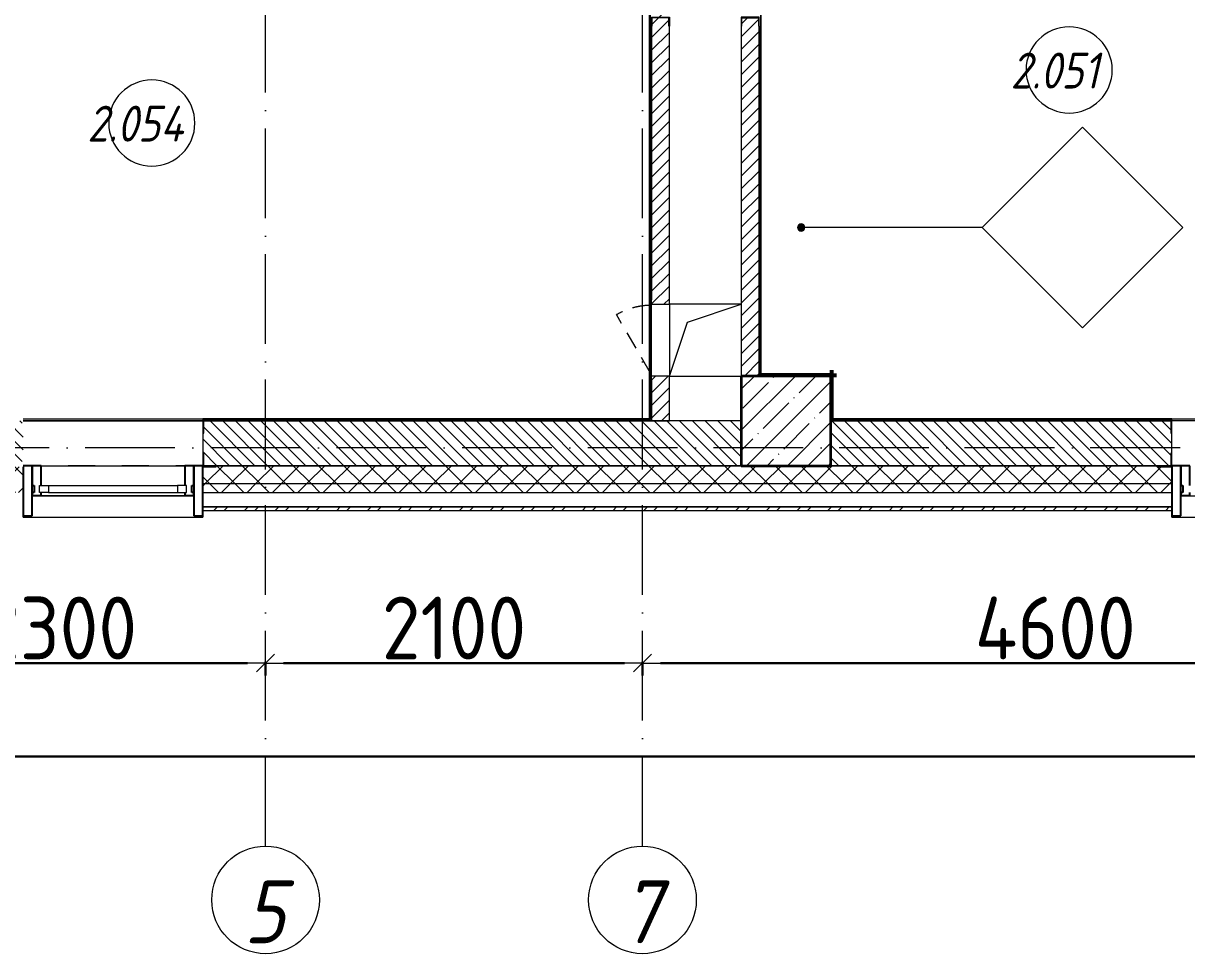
# Model space of a CAD drawing. Header units: millimetres. Extents: x -213536 to 1564669, y -45299 to 942238.
# Drawn here: x 214996 to 221478, y 209995 to 215182 of the extents above; entities that cross this region are included whole.
import ezdxf

# ---------------------------------------------------------------- set-up
doc = ezdxf.new("R2010")
doc.units = ezdxf.units.MM
for name, pattern in [('200_ШТРИХ_ш1п0_6_', [160, 100, -60]), ('50_200_ШТРИХ_1Т_ш5_п1_п1_', [700, 500, -100, 0, -100]), ('Штрих короткий', [300, 150, -150])]:
    doc.linetypes.add(name, pattern=pattern)
for name, color, linetype, lineweight in [('0-1', 7, 'Continuous', 5), ('0-2', 7, 'Continuous', 9), ('Импосты витража', 7, 'Continuous', 9), ('Импосты витража-1', 7, 'Continuous', 25), ('Каркас_Импост', 7, 'Continuous', 13), ('Каркас_Импост-1', 7, 'Continuous', 9), ('Линии-2', 7, 'Continuous', 5), ('Марки помещений', 7, 'Continuous', 9), ('Несущие колонны', 7, 'Continuous', 9), ('Несущие колонны-1', 7, 'Continuous', 35), ('Обобщенные модели', 7, 'Continuous', 9), ('Общие ребра', 7, 'Continuous', 9), ('Окна', 7, 'Continuous', 9), ('Оси', 7, 'Continuous', 9), ('Оси-1', 7, 'Continuous', 20), ('Оси-2', 7, '50_200_ШТРИХ_1Т_ш5_п1_п1_', 9), ('Открывание в плане-2', 7, '200_ШТРИХ_ш1п0_6_', 9), ('Перемычка-1', 7, 'Штрих короткий', 9), ('Размеры', 7, 'Continuous', 15), ('Стены', 7, 'Continuous', 9), ('Стены-1', 7, 'Continuous', 13), ('Штриховка разреза-1', 7, 'Continuous', 9)]:
    doc.layers.add(name, color=color, linetype=linetype, lineweight=lineweight)
doc.layers.add('Обобщенные модели-2', color=3, linetype='Continuous', lineweight=90, true_color=0x00ff00)
doc.layers.add('Элементы узлов-1', color=7, linetype='Continuous', lineweight=9, true_color=0x3b3b3b)
doc.layers.get('0-2').off()
doc.styles.add('ISOCPEUR_I_1', font='isocpeui.ttf', dxfattribs={"width": 0.85, "height": 2.5})
doc.styles.add('ISOCPEUR_I_2', font='isocpeui.ttf', dxfattribs={"width": 0.85, "height": 2.3})
doc.styles.add('СПДС', font='isocpeur.ttf', dxfattribs={"width": 0.9})
doc.dimstyles.new('Размера А3', dxfattribs={"dimtxt": 200, "dimasz": 100, "dimexe": 70, "dimexo": 100, "dimgap": 20, "dimtad": 1, "dimdec": 0, "dimrnd": 10, "dimzin": 0, "dimdsep": 46, "dimtxsty": 'СПДС', "dimblk": 'ARROWHEAD_6', "dimcen": 1, "dimclrd": 256, "dimclre": 256, "dimclrt": 256, "dimazin": 0, "dimtfac": 1, "dimtdec": 0, "dimtmove": 2, "dimatfit": 3, "dimfxl": 1, "dimtolj": 1, "dimtzin": 0, "dimarcsym": 0})
pattern_1 = [(135, (0, 0), (-35.35534, -35.35534), [])]
pattern_2 = [(45, (0, 0), (-70.71068, 70.71068), []), (135, (0, 0), (-70.71068, -70.71068), [])]
pattern_3 = [(45, (0, 0), (-35.35534, 35.35534), [])]

# ---------------------------------------------------------------- blocks, each defined once
blk = doc.blocks.new('BSC_Колонна _Прямоугольная - 500х500-V63-АИ2_02_План отделки стен 2-го этажа _Часть 2_')
at = {"layer": 'Несущие колонны'}
h = blk.add_hatch(dxfattribs=at)
h.set_pattern_fill('FP_71', color=256, style=0, pattern_type=2)
h.set_pattern_definition([(45, (-13000, -150), (-114.0493, 114.0493), []), (45, (-12885.95, -150), (-114.0493, 114.0493), [201.612, -40.322, 3.353, -36.97])])
h.paths.add_polyline_path([(-250, -250), (250, -250), (250, 250), (-250, 250)], flags=0)
at = {"layer": 'Несущие колонны-1'}
for p, q in [((250, 250), (-250, 250)), ((-250, 250), (-250, -250)), ((250, -250), (250, 250)), ((-250, -250), (250, -250))]:
    blk.add_line(p, q, dxfattribs=at)
blk = doc.blocks.new('Проем_Дверь_Прямоугольный - 1000х2700h_витражные проемы-25985460-АИ2_02_План отделки стен 2-го этажа _Часть 2_')
at = {"layer": 'Перемычка-1'}
for p, q in [((500, 125), (-500, 125)), ((500, -125), (-500, -125))]:
    blk.add_line(p, q, dxfattribs=at)
blk = doc.blocks.new('PNS_Панель прямоугольная2 - Нр_Стекло - 40мм-26233822-АИ2_02_План отделки стен 2-го этажа _Часть 2_')
at = {"layer": 'Каркас_Импост'}
for p, q in [((-410, 0), (-410, 40)), ((-410, 40), (-360, 40)), ((-360, 40), (-360, 0)), ((410, 40), (360, 40)), ((360, 40), (360, 0)), ((410, 0), (410, 40)), ((-360, 0), (-410, 0)), ((360, 0), (410, 0))]:
    blk.add_line(p, q, dxfattribs=at)
at = {"layer": 'Каркас_Импост-1'}
for p, q in [((-360, 40), (360, 40)), ((-360, 0), (360, 0))]:
    blk.add_line(p, q, dxfattribs=at)
blk = doc.blocks.new('Прямоугольный импост - Откос НВФ_50х280 мм-25985587-АИ2_02_План отделки стен 2-го этажа _Часть 2_')
at = {"layer": 'Импосты витража-1'}
for p, q in [((-50, 130), (0, 130)), ((-50, -150), (-50, 130)), ((0, 130), (0, -144)), ((0, -150), (-50, -150))]:
    blk.add_line(p, q, dxfattribs=at)
blk = doc.blocks.new('Прямоугольный импост - Импост структурный с накладкой - 150мм-25647633-АИ2_02_План отделки стен 2-го этажа _Часть 2_')
at = {"layer": 'Импосты витража-1'}
for p, q in [((-25, 0), (-25, 17)), ((-25, 17), (25, 17)), ((-15, 0), (-25, 0)), ((-15, -40), (-15, 0)), ((25, 17), (25, 0)), ((-25, -150), (-25, -40)), ((-25, -40), (-15, -40)), ((25, -40), (25, -150)), ((25, -150), (-25, -150))]:
    blk.add_line(p, q, dxfattribs=at)
blk = doc.blocks.new('Прямоугольный импост - Импост структурный с накладкой - 150мм-V150-АИ2_02_План отделки стен 2-го этажа _Часть 2_')
at = {"layer": 'Импосты витража-1'}
for p, q in [((-25, 0), (-25, 17)), ((-25, 17), (25, 17)), ((25, 0), (15, 0)), ((15, 0), (15, -40)), ((25, 17), (25, 0)), ((-25, -150), (-25, -40)), ((15, -40), (25, -40)), ((25, -40), (25, -150)), ((25, -150), (-25, -150))]:
    blk.add_line(p, q, dxfattribs=at)
blk = doc.blocks.new('Прямоугольный импост - Откос НВФ_50х280 мм-25985594-АИ2_02_План отделки стен 2-го этажа _Часть 2_')
at = {"layer": 'Импосты витража-1'}
for p, q in [((0, 130), (-50, 130)), ((-50, 130), (-50, -150)), ((0, -144), (0, 130)), ((-50, -150), (0, -150))]:
    blk.add_line(p, q, dxfattribs=at)
blk = doc.blocks.new('Прямоугольный импост - Импост структурный с накладкой - 150мм-25656008-АИ2_02_План отделки стен 2-го этажа _Часть 2_')
at = {"layer": 'Импосты витража'}
for p, q in [((8850, -100), (9650, -100)), ((8850, -267), (9650, -267))]:
    blk.add_line(p, q, dxfattribs=at)
blk = doc.blocks.new('Фахверк_СКБ_Уголок - 250_2700-27497298-АИ2_02_План отделки стен 2-го этажа _Часть 2_')
at = {"layer": 'Обобщенные модели'}
for p, q in [((200, 181), (125, 181)), ((125, 181), (125, 106)), ((131, 106), (131, 175)), ((131, 175), (200, 175)), ((200, 175), (200, 181)), ((125, 106), (131, 106)), ((131, -6), (125, -6)), ((125, -6), (125, -81)), ((131, -75), (131, -6)), ((125, -81), (200, -81)), ((200, -75), (131, -75)), ((200, -81), (200, -75))]:
    blk.add_line(p, q, dxfattribs=at)
blk = doc.blocks.new('154_Фахверк_СКБ_Швеллер - Тип_100_3960-28331862-АИ2_02_План отделки стен 2-го этажа _Часть 2_')
at = {"layer": 'Обобщенные модели'}
for p, q in [((175, 50), (125, 50)), ((125, 50), (125, -50)), ((128, 47), (175, 47)), ((128, -47), (128, 47)), ((175, 47), (175, 50)), ((125, -50), (175, -50)), ((175, -47), (128, -47)), ((175, -50), (175, -47))]:
    blk.add_line(p, q, dxfattribs=at)
blk = doc.blocks.new('154_Фахверк_СКБ_Швеллер - Тип_100_3960-28333271-АИ2_02_План отделки стен 2-го этажа _Часть 2_')
at = {"layer": 'Обобщенные модели'}
for p, q in [((125, 50), (175, 50)), ((125, -50), (125, 50)), ((128, 47), (128, -47)), ((175, 47), (128, 47)), ((175, 50), (175, 47)), ((175, -50), (125, -50)), ((128, -47), (175, -47)), ((175, -47), (175, -50))]:
    blk.add_line(p, q, dxfattribs=at)
blk = doc.blocks.new('AR_Отверстие Ниша - Лючок-32405936-АИ2_02_План отделки стен 2-го этажа _Часть 2_')
at = {"layer": 'Окна'}
for p, q in [((-200, 50), (200, 50)), ((-200, -50), (-200, 50)), ((200, 50), (200, -50)), ((200, -50), (-200, -50))]:
    blk.add_line(p, q, dxfattribs=at)
blk = doc.blocks.new('Л_Общий_Лючок - Лючок-29741325-АИ2_02_План отделки стен 2-го этажа _Часть 2_')
at = {"layer": 'Окна'}
for p, q in [((-24, 0), (-24, -6)), ((0, 0), (-24, 0)), ((424, 0), (400, 0)), ((424, 0), (424, -6)), ((-24, -6), (424, -6))]:
    blk.add_line(p, q, dxfattribs=at)
at = {"layer": 'Открывание в плане-2'}
blk.add_line((383.6, -6), (58, -194), dxfattribs=at)
blk.add_arc((394, 0), 388, 180.89053, 210, dxfattribs=at)
blk = doc.blocks.new('AR_Отверстие прямоугольное _в плите_ - AR_Отверстие прямоугольное _в плите_-30459211-АИ2_02_План отделки стен 2-го этажа _Часть 2_')
at = {"layer": 'Обобщенные модели'}
for p, q in [((200, 200), (-200, 200)), ((-100, 100), (200, 200)), ((-200, -200), (-100, 100)), ((-200, -200), (200, -200))]:
    blk.add_line(p, q, dxfattribs=at)
blk = doc.blocks.new('Отлив_СКБ - Отлив витража_120_НВФ-31885283-АИ2_02_План отделки стен 2-го этажа _Часть 2_')
at = {"layer": 'Окна'}
for p, q in [((950, -2), (50, -2)), ((0, -120), (0, -113)), ((0, -120), (1000, -120)), ((1000, -113), (1000, -120))]:
    blk.add_line(p, q, dxfattribs=at)
blk = doc.blocks.new('0125-Р-ОО-Ш2-АР-о_23_10_2024_rvt-1-АИ2_02_План отделки стен 2-го этажа _Часть 2_')
at = {"layer": 'Штриховка разреза-1'}
h = blk.add_hatch(dxfattribs=at)
h.set_pattern_fill('FP_92', color=256, style=0, pattern_type=2)
h.set_pattern_definition(pattern_3)
h.paths.add_polyline_path([(12250, 150), (12350, 150), (12350, 400), (12250, 400), (12250, 376)], flags=0)
h.paths.add_polyline_path([(12265.1, 800), (12350, 800), (12350, 2350), (12347, 2350), (12347, 2397), (12253, 2397), (12253, 2350), (12250, 2350), (12251, 800)], flags=0)
h.paths.add_polyline_path([(12347, 2400), (12350, 2400), (12350, 4200), (12250, 4200), (12250, 2400), (12297.1, 2400)], flags=0)
h.paths.add_polyline_path([(12350, 4600), (12350, 4750), (12250, 4750), (12251, 4600), (12274, 4600)], flags=0)
h = blk.add_hatch(dxfattribs=at)
h.set_pattern_fill('FP_92', color=256, style=0, pattern_type=2)
h.set_pattern_definition(pattern_3)
h.paths.add_polyline_path([(12750, 400), (12850, 400), (12850, 2350), (12847, 2350), (12847, 2397), (12753, 2397), (12753, 2350), (12750, 2350), (12750, 492.9)], flags=0)
h.paths.add_polyline_path([(12750, 2800), (12850, 2800), (12850, 4750), (12750, 4750), (12750, 2803)], flags=0)
h = blk.add_hatch(dxfattribs=at)
h.set_pattern_fill('FP_2', color=256, style=0, pattern_type=2)
h.set_pattern_definition(pattern_1)
h.paths.add_polyline_path([(11333.2, -100), (12750, -100), (12750, 150), (9756, 150), (9756, 81), (9750, 81), (9750, -31), (9756, -31), (9756, -100), (10867.2, -100)], flags=0)
h.paths.add_polyline_path([(8537.2, -100), (8744, -100), (8744, -31), (8750, -31), (8750, 81), (8744, 81), (8744, 150), (8150, 150), (8150, -100)], flags=0)
h = blk.add_hatch(dxfattribs=at)
h.set_pattern_fill('FP_2', color=256, style=0, pattern_type=2)
h.set_pattern_definition(pattern_1)
h.paths.add_polyline_path([(16750, -100), (16750, 150), (16156, 150), (16156, 81), (16150, 81), (16150, -31), (16156, -31), (16156, -100), (16459.1, -100)], flags=0)
h.paths.add_polyline_path([(14595.1, -100), (15144, -99.2), (15144, -31), (15150, -31), (15150, 81), (15144, 81), (15144, 150), (13250, 150), (13250, -100), (13663.1, -100)], flags=0)
h = blk.add_hatch(dxfattribs=at)
h.set_pattern_fill('FP_81', color=256, style=0, pattern_type=2)
h.set_pattern_definition(pattern_2)
h.paths.add_polyline_path([(103134.1, -200), (103600, -200), (103600, -100), (94575, -100), (94575, -106), (94500, -106), (94500, -200), (102202.1, -200)], flags=0)
h.paths.add_polyline_path([(91850, -200), (92700, -200), (92700, -106), (92625, -106), (92625, -100), (84750, -100), (84750, -200), (91350, -200)], flags=0)
h.paths.add_polyline_path([(83562.3, -200), (83750, -200), (83750, -100), (82625, -100), (82625, -106), (82550, -106), (82550, -200), (83250, -200)], flags=0)
h.paths.add_polyline_path([(74750, -200), (74750, -100), (73425, -100), (73425, -106), (73350, -106), (73350, -200), (74242.4, -200)], flags=0)
h.paths.add_polyline_path([(71446.5, -200), (71550, -200), (71550, -106), (71475, -106), (71475, -100), (70425, -100), (70425, -106), (70350, -106), (70350, -200), (71200, -200)], flags=0)
h.paths.add_polyline_path([(67718.5, -200), (68549.7, -200), (68549.7, -106), (68475, -106), (68475, -100), (67425, -100), (67425, -106), (67350, -106), (67350, -200)], flags=0)
h.paths.add_polyline_path([(64700, -200), (65550, -200), (65550, -106), (65475, -106), (65475, -100), (64425, -100), (64425, -106), (64350, -106), (64350, -200), (64456.5, -200)], flags=0)
h.paths.add_polyline_path([(62550, -200), (62550, -106), (62475, -106), (62475, -100), (61425, -100), (61425, -106), (61350, -106), (61350, -200), (62126.6, -200)], flags=0)
h.paths.add_polyline_path([(56534.6, -200), (56550, -200), (56550, -106), (56475, -106), (56475, -100), (55425, -100), (55425, -106), (55350, -106), (55350, -200), (56200, -200)], flags=0)
h.paths.add_polyline_path([(53272.7, -200), (53550, -200), (53550, -106), (53475, -106), (53475, -100), (52425, -100), (52425, -106), (52350, -106), (52350, -200), (52806.7, -200)], flags=0)
h.paths.add_polyline_path([(50550, -200), (50550, -106), (50475, -106), (50475, -100), (49425, -100), (49425, -106), (49350, -106), (49350, -200), (50010.7, -200)], flags=0)
h.paths.add_polyline_path([(47475, -200), (47550, -200), (47550, -106), (47475, -106), (47475, -100), (46425, -100), (46425, -106), (46350, -106), (46350, -200), (47214.7, -200)], flags=0)
h.paths.add_polyline_path([(44550, -200), (44550, -106), (44475, -106), (44475, -100), (43425, -100), (43425, -106), (43350, -106), (43350, -200), (44418.8, -200)], flags=0)
h.paths.add_polyline_path([(40700, -200), (41550, -200), (41550, -106), (41475, -105.4), (41475, -100), (40150, -100), (40150, -200), (40690.8, -200)], flags=0)
h.paths.add_polyline_path([(38344, -200), (38350, -200), (38350, -106), (38275, -106), (38275, -100), (37150, -100), (37150, -200), (38275, -200)], flags=0)
h.paths.add_polyline_path([(35350, -200), (35350, -106), (35275, -106), (35275, -100), (34225, -100), (34225, -106), (34150, -106), (34150, -200), (35344, -200)], flags=0)
h.paths.add_polyline_path([(32275, -200), (32350, -200), (32350, -106), (32275, -106), (32275, -100), (31150, -100), (31150, -200), (31650, -200)], flags=0)
h.paths.add_polyline_path([(29350, -200), (29350, -106), (29275, -106), (29275, -100), (28150, -100), (28150, -200), (29344, -200)], flags=0)
h.paths.add_polyline_path([(25779, -200), (26350, -200), (26350, -106), (26275, -106), (26275, -100), (25225, -100), (25225, -106), (25150, -106), (25150, -200), (25313, -200)], flags=0)
h.paths.add_polyline_path([(22650, -200), (23350, -200), (23350, -106), (23275, -106), (23275, -100), (22150, -100), (22150, -200)], flags=0)
h.paths.add_polyline_path([(19255.1, -200), (20350, -200), (20350, -106), (20275, -106), (20275, -100), (19150, -100), (19150, -200)], flags=0)
h.paths.add_polyline_path([(16459.1, -200), (17350, -200), (17350, -106), (17275, -106), (17275, -100), (16225, -100), (16225, -106), (16150, -106), (16150, -200)], flags=0)
h.paths.add_polyline_path([(14595.1, -200), (15150, -200), (15150, -106), (15075, -106), (15075, -100), (9825, -100), (9825, -106), (9750, -106), (9750, -200), (13663.1, -200)], flags=0)
h.paths.add_polyline_path([(8150, -200), (8750, -200), (8750, -106), (8675, -106), (8675, -100), (-100, -100), (-100, -200), (8071.2, -200)], flags=0)
h = blk.add_hatch(dxfattribs=at)
h.set_pattern_fill('FP_81', color=256, style=0, pattern_type=2)
h.set_pattern_definition(pattern_2)
h.paths.add_polyline_path([(103600, -250), (103700, -250), (103700, -200), (94500, -200), (94500, -250), (103134.1, -250)], flags=0)
h.paths.add_polyline_path([(91950.2, -250), (92700, -250), (92700, -200), (84750, -200), (84750, -250), (91018.2, -250)], flags=0)
h.paths.add_polyline_path([(83562.3, -250), (83750, -250), (83750, -200), (82550, -200), (82550, -250), (82630.3, -250)], flags=0)
h.paths.add_polyline_path([(74242.4, -250), (74750, -250), (74750, -200), (73350, -200), (73350, -250), (73776.4, -250)], flags=0)
h.paths.add_polyline_path([(70350, -250), (71550, -250), (71550, -200), (70350, -200)], flags=0)
h.paths.add_polyline_path([(68549.7, -250), (68549.7, -200), (67350, -200), (67350, -250), (67718.5, -250)], flags=0)
h.paths.add_polyline_path([(64350, -250), (65550, -250), (65550, -200), (64350, -200)], flags=0)
h.paths.add_polyline_path([(62550, -250), (62550, -200), (61350, -200), (61350, -250), (62126.6, -250)], flags=0)
h.paths.add_polyline_path([(56550, -250), (56550, -200), (55350, -200), (55350, -250), (56534.6, -250)], flags=0)
h.paths.add_polyline_path([(53550, -250), (53550, -200), (52350, -200), (52350, -250), (53272.7, -250)], flags=0)
h.paths.add_polyline_path([(50550, -250), (50550, -200), (49350, -200), (49350, -250), (50010.7, -250)], flags=0)
h.paths.add_polyline_path([(47214.7, -250), (47550, -250), (47550, -200), (46350, -200), (46350, -250), (46748.7, -250)], flags=0)
h.paths.add_polyline_path([(43486.8, -250), (44550, -250), (44550, -200), (43350, -200), (43350, -250)], flags=0)
h.paths.add_polyline_path([(41550, -250), (41550, -200), (40150, -200), (40150, -250), (40690.8, -250)], flags=0)
h.paths.add_polyline_path([(37894.8, -250), (38350, -250), (38350, -200), (37150, -200), (37150, -250)], flags=0)
h.paths.add_polyline_path([(35098.9, -250), (35350, -250), (35350, -200), (34150, -200), (34150, -250), (34166.9, -250)], flags=0)
h.paths.add_polyline_path([(32302.9, -250), (32350, -250), (32350, -200), (31150, -200), (31150, -250), (31370.9, -250)], flags=0)
h.paths.add_polyline_path([(29040.9, -250), (29350, -250), (29350, -200), (28150, -200), (28150, -250), (28575, -250)], flags=0)
h.paths.add_polyline_path([(25313, -250), (26350, -250), (26350, -200), (25150, -200), (25150, -250)], flags=0)
h.paths.add_polyline_path([(22983, -250), (23350, -250), (23350, -200), (22150, -200), (22150, -250)], flags=0)
h.paths.add_polyline_path([(20350, -250), (20350, -200), (19150, -200), (19150, -250), (20187, -250)], flags=0)
h.paths.add_polyline_path([(17350, -250), (17350, -200), (16150, -200), (16150, -250), (16459.1, -250)], flags=0)
h.paths.add_polyline_path([(14595.1, -250), (15150, -250), (15150, -200), (9750, -200), (9750, -250), (13663.1, -250)], flags=0)
h.paths.add_polyline_path([(8537.2, -250), (8750, -250), (8750, -200), (-200, -200), (-200, -250), (8071.2, -250)], flags=0)
h = blk.add_hatch(dxfattribs=at)
h.set_pattern_fill('FP_80', color=256, style=0, pattern_type=2)
h.set_pattern_definition([(45, (0, 0), (-85.5366, 85.5366), []), (45, (57.02, 0), (-85.5366, 85.5366), [])])
h.paths.add_polyline_path([(40665, -350), (40665, -330), (40151, -330), (40151, -350)], flags=0)
h.paths.add_polyline_path([(38350, -350), (38350, -330), (37150, -330), (37150, -350), (37894.8, -350)], flags=0)
h.paths.add_polyline_path([(35350, -350), (35350, -330), (34151, -330), (34151, -350), (35098.9, -350)], flags=0)
h.paths.add_polyline_path([(31370.9, -350), (32350, -350), (32350, -330), (31150, -330), (31150, -350)], flags=0)
h.paths.add_polyline_path([(29040.9, -350), (29350, -350), (29350, -330), (28151, -330), (28151, -350), (28575, -350)], flags=0)
h.paths.add_polyline_path([(26245, -350), (26350, -350), (26350, -330), (25150, -330), (25150, -350), (25779, -350)], flags=0)
h.paths.add_polyline_path([(23350, -350), (23350, -330), (22150, -330), (22150, -350), (22983, -350)], flags=0)
h.paths.add_polyline_path([(20187, -350), (20350, -350), (20350, -330), (19150, -330), (19150, -350), (19255.1, -350)], flags=0)
h.paths.add_polyline_path([(17350, -350), (17350, -330), (16150, -330), (16150, -350), (16459.1, -350)], flags=0)
h.paths.add_polyline_path([(15150, -350), (15150, -330), (9750, -330), (9750, -350), (14595.1, -350)], flags=0)
h.paths.add_polyline_path([(8071.2, -350), (8750, -350), (8750, -330), (-330, -330), (-330, -350), (7139.2, -350)], flags=0)
at = {"layer": 'Общие ребра'}
for p, q in [((9825, -100), (12750, -100)), ((12750, -100), (9825, -100)), ((15075, -100), (13250, -100)), ((13250, -100), (15075, -100)), ((9750, -200), (15150, -200)), ((9750, -250), (15150, -250))]:
    blk.add_line(p, q, dxfattribs=at)
at = {"layer": 'Стены'}
blk.add_line((8750, 150), (9750, 150), dxfattribs=at)
at = {"layer": 'Стены-1'}
for p, q in [((12250, 2350), (12250, 824)), ((12350, 800), (12350, 2350)), ((12750, 2350), (12750, 400)), ((12850, 400), (12850, 2350)), ((12350, 150), (12350, 400)), ((12250, 376), (12250, 150)), ((12750, 150), (9825, 150)), ((12250, 150), (12350, 150)), ((15075, 150), (13250, 150)), ((9750, 81), (9750, -31)), ((15150, -31), (15150, 81)), ((9750, -106), (9750, -330)), ((15150, -330), (15150, -106)), ((9750, -330), (15150, -330)), ((15150, -330), (9750, -330)), ((9750, -330), (9750, -350)), ((9750, -350), (15150, -350)), ((15150, -350), (15150, -330))]:
    blk.add_line(p, q, dxfattribs=at)
at = {"layer": '0-2'}
for name, p, rotation in [('154_Фахверк_СКБ_Швеллер - Тип_100_3960-28333271-АИ2_02_План отделки стен 2-го этажа _Часть 2_', (12300, 2525), 269.9999999999997), ('154_Фахверк_СКБ_Швеллер - Тип_100_3960-28331862-АИ2_02_План отделки стен 2-го этажа _Часть 2_', (12800, 2525), 269.9999999999997), ('Л_Общий_Лючок - Лючок-29741325-АИ2_02_План отделки стен 2-го этажа _Часть 2_', (12250, 800), 269.9999999999997), ('AR_Отверстие Ниша - Лючок-32405936-АИ2_02_План отделки стен 2-го этажа _Часть 2_', (12300, 600), 89.9999999999997), ('Фахверк_СКБ_Уголок - 250_2700-27497298-АИ2_02_План отделки стен 2-го этажа _Часть 2_', (15275, 75), 180), ('Прямоугольный импост - Откос НВФ_50х280 мм-25985594-АИ2_02_План отделки стен 2-го этажа _Часть 2_', (8750, -250), 180), ('Прямоугольный импост - Откос НВФ_50х280 мм-25985594-АИ2_02_План отделки стен 2-го этажа _Часть 2_', (15150, -250), 180)]:
    blk.add_blockref(name, p, dxfattribs=dict(at, rotation=rotation))
for name, p in [('AR_Отверстие прямоугольное _в плите_ - AR_Отверстие прямоугольное _в плите_-30459211-АИ2_02_План отделки стен 2-го этажа _Часть 2_', (12550, 600)), ('BSC_Колонна _Прямоугольная - 500х500-V63-АИ2_02_План отделки стен 2-го этажа _Часть 2_', (13000, 150)), ('Проем_Дверь_Прямоугольный - 1000х2700h_витражные проемы-25985460-АИ2_02_План отделки стен 2-го этажа _Часть 2_', (9250, 25)), ('Фахверк_СКБ_Уголок - 250_2700-27497298-АИ2_02_План отделки стен 2-го этажа _Часть 2_', (9625, -25)), ('Проем_Дверь_Прямоугольный - 1000х2700h_витражные проемы-25985460-АИ2_02_План отделки стен 2-го этажа _Часть 2_', (15650, 25)), ('Прямоугольный импост - Импост структурный с накладкой - 150мм-25656008-АИ2_02_План отделки стен 2-го этажа _Часть 2_', (0, 0)), ('PNS_Панель прямоугольная2 - Нр_Стекло - 40мм-26233822-АИ2_02_План отделки стен 2-го этажа _Часть 2_', (9250, -250)), ('Отлив_СКБ - Отлив витража_120_НВФ-31885283-АИ2_02_План отделки стен 2-го этажа _Часть 2_', (8750, -267)), ('Отлив_СКБ - Отлив витража_120_НВФ-31885283-АИ2_02_План отделки стен 2-го этажа _Часть 2_', (15150, -267))]:
    blk.add_blockref(name, p, dxfattribs=at)
at = {"layer": '0-2', "extrusion": (0, 0, -1), "rotation": 180}
for name, p in [('Прямоугольный импост - Импост структурный с накладкой - 150мм-25647633-АИ2_02_План отделки стен 2-го этажа _Часть 2_', (-8825, -250)), ('Прямоугольный импост - Импост структурный с накладкой - 150мм-V150-АИ2_02_План отделки стен 2-го этажа _Часть 2_', (-9675, -250)), ('Прямоугольный импост - Откос НВФ_50х280 мм-25985587-АИ2_02_План отделки стен 2-го этажа _Часть 2_', (-9750, -250)), ('Прямоугольный импост - Импост структурный с накладкой - 150мм-25647633-АИ2_02_План отделки стен 2-го этажа _Часть 2_', (-15225, -250))]:
    blk.add_blockref(name, p, dxfattribs=at)
blk = doc.blocks.new('101_Уголок настенный вертикальный_Металл-ПМЮ-02_ - Металл-ПО-97-02_мерседес-20951298-АИ2_02_План отделки стен 2-го этажа _Часть 2_')
at = {"layer": 'Обобщенные модели-2'}
for p, q in [((145, 8), (125, 8)), ((125, 8), (125, -12)), ((127, -12), (127, 6)), ((127, 6), (145, 6)), ((145, 6), (145, 8)), ((125, -12), (127, -12))]:
    blk.add_line(p, q, dxfattribs=at)
blk = doc.blocks.new('AI_Марка_Помещение_х1__Общий_E___ISO-2_1K_ - Номер-16210215-АИ2_02_План отделки стен 2-го этажа _Часть 2_')
at = {"layer": 'Марки помещений'}
for start, end in [(360, 180), (180, 360)]:
    blk.add_arc((0.039, 0.312), 2.4, start, end, dxfattribs=at)
blk = doc.blocks.new('Ось сетки - Круг_Ø6_00__ISO-2_5_0_9K_-16731441-АИ2_02_План отделки стен 2-го этажа _Часть 2_')
at = {"layer": 'Оси-1'}
blk.add_circle((0, 0), 3, dxfattribs=at)
blk = doc.blocks.new('ARROWHEAD_6')
at = {"color": 0, "linetype": 'Continuous'}
for p, q in [((0, 0), (-1, 0)), ((-0.5, -0.5), (0.5, 0.5))]:
    blk.add_line(p, q, dxfattribs=at)
blk = doc.blocks.new('*D3026')
at = {"layer": 'Defpoints', "color": 0, "transparency": 16777216}
for p in [(214045.6, 211721.4), (216345.6, 211721.4), (216345.6, 211615.3)]:
    blk.add_point(p, dxfattribs=at)
at = {"layer": 'Размеры', "lineweight": -2, "transparency": 16777216}
for p, q in [((214045.6, 211621.4), (214045.6, 211545.3)), ((214145.6, 211615.3), (216245.6, 211615.3)), ((216345.6, 211621.4), (216345.6, 211545.3))]:
    blk.add_line(p, q, dxfattribs=at)
at = {"layer": 'Размеры', "lineweight": -2, "transparency": 16777216, "xscale": 100, "yscale": 100, "zscale": 100, "rotation": 180}
blk.add_blockref('ARROWHEAD_6', (214045.6, 211615.3), dxfattribs=at)
at = {"layer": 'Размеры', "lineweight": -2, "transparency": 16777216, "xscale": 100, "yscale": 100, "zscale": 100}
blk.add_blockref('ARROWHEAD_6', (216345.6, 211615.3), dxfattribs=at)
at = {"layer": 'Размеры', "lineweight": 25, "transparency": 16777216, "insert": (215195.6, 211810.3), "char_height": 350, "width": 2.488, "attachment_point": 5, "style": 'СПДС'}
blk.add_mtext('\\A1;2300', dxfattribs=at)
blk = doc.blocks.new('*D3027')
at = {"layer": 'Defpoints', "color": 0, "transparency": 16777216}
for p in [(216345.6, 211721.4), (218445.6, 211721.4), (218445.6, 211615.3)]:
    blk.add_point(p, dxfattribs=at)
at = {"layer": 'Размеры', "lineweight": -2, "transparency": 16777216}
for p, q in [((216345.6, 211621.4), (216345.6, 211545.3)), ((216445.6, 211615.3), (218345.6, 211615.3)), ((218445.6, 211621.4), (218445.6, 211545.3))]:
    blk.add_line(p, q, dxfattribs=at)
at = {"layer": 'Размеры', "lineweight": -2, "transparency": 16777216, "xscale": 100, "yscale": 100, "zscale": 100, "rotation": 180}
blk.add_blockref('ARROWHEAD_6', (216345.6, 211615.3), dxfattribs=at)
at = {"layer": 'Размеры', "lineweight": -2, "transparency": 16777216, "xscale": 100, "yscale": 100, "zscale": 100}
blk.add_blockref('ARROWHEAD_6', (218445.6, 211615.3), dxfattribs=at)
at = {"layer": 'Размеры', "lineweight": 25, "transparency": 16777216, "insert": (217395.6, 211810.3), "char_height": 350, "width": 2.3, "attachment_point": 5, "style": 'СПДС'}
blk.add_mtext('\\A1;2100', dxfattribs=at)
blk = doc.blocks.new('*D3028')
at = {"layer": 'Defpoints', "color": 0, "transparency": 16777216}
for p in [(218445.6, 211721.4), (223045.6, 211721.4), (223045.6, 211615.3)]:
    blk.add_point(p, dxfattribs=at)
at = {"layer": 'Размеры', "lineweight": -2, "transparency": 16777216}
for p, q in [((218445.6, 211621.4), (218445.6, 211545.3)), ((218545.6, 211615.3), (222945.6, 211615.3)), ((223045.6, 211621.4), (223045.6, 211545.3))]:
    blk.add_line(p, q, dxfattribs=at)
at = {"layer": 'Размеры', "lineweight": -2, "transparency": 16777216, "xscale": 100, "yscale": 100, "zscale": 100, "rotation": 180}
blk.add_blockref('ARROWHEAD_6', (218445.6, 211615.3), dxfattribs=at)
at = {"layer": 'Размеры', "lineweight": -2, "transparency": 16777216, "xscale": 100, "yscale": 100, "zscale": 100}
blk.add_blockref('ARROWHEAD_6', (223045.6, 211615.3), dxfattribs=at)
at = {"layer": 'Размеры', "lineweight": 25, "transparency": 16777216, "insert": (220745.6, 211810.3), "char_height": 350, "width": 2.564, "attachment_point": 5, "style": 'СПДС'}
blk.add_mtext('\\A1;4600', dxfattribs=at)
blk = doc.blocks.new('*D3055')
at = {"layer": 'Defpoints', "color": 0, "transparency": 16777216}
for p in [(206245.6, 211200.2), (309745.6, 211200.2), (309745.6, 211094.1)]:
    blk.add_point(p, dxfattribs=at)
at = {"layer": 'Размеры', "lineweight": -2, "transparency": 16777216}
for p, q in [((206245.6, 211100.2), (206245.6, 211024.1)), ((206345.6, 211094.1), (309645.6, 211094.1)), ((309745.6, 211100.2), (309745.6, 211024.1))]:
    blk.add_line(p, q, dxfattribs=at)
at = {"layer": 'Размеры', "lineweight": -2, "transparency": 16777216, "xscale": 100, "yscale": 100, "zscale": 100, "rotation": 180}
blk.add_blockref('ARROWHEAD_6', (206245.6, 211094.1), dxfattribs=at)
at = {"layer": 'Размеры', "lineweight": -2, "transparency": 16777216, "xscale": 100, "yscale": 100, "zscale": 100}
blk.add_blockref('ARROWHEAD_6', (309745.6, 211094.1), dxfattribs=at)
at = {"layer": 'Размеры', "lineweight": 25, "transparency": 16777216, "insert": (257995.6, 211289.1), "char_height": 350, "width": 3.544, "attachment_point": 5, "style": 'СПДС'}
blk.add_mtext('\\A1;103500', dxfattribs=at)
blk = doc.blocks.new('Оси1')
at = {"layer": 'Оси-2'}
for p, q in [((216345.6, 210594.5), (216345.6, 264395.4)), ((218445.6, 210594.5), (218445.6, 264395.4)), ((312453.9, 212815.2), (203926.8, 212815.2))]:
    blk.add_line(p, q, dxfattribs=at)
at = {"layer": 'Оси-1', "xscale": 99.99999999999993, "yscale": 99.99999999999993, "zscale": 99.99999999999993}
for p in [(216345.6, 210294.5), (218445.6, 210294.5)]:
    blk.add_blockref('Ось сетки - Круг_Ø6_00__ISO-2_5_0_9K_-16731441-АИ2_02_План отделки стен 2-го этажа _Часть 2_', p, dxfattribs=at)
at = {"layer": 'Оси', "char_height": 350, "width": 202.025, "attachment_point": 1, "style": 'ISOCPEUR_I_1'}
for s, insert in [('\\fISOCPEUR|b0|i1|c204|p34|;\\W.9;5', (216223.9, 210403.3)), ('\\fISOCPEUR|b0|i1|c204|p34|;\\W.9;7', (218323.9, 210403.3))]:
    blk.add_mtext(s, dxfattribs=dict(at, insert=insert))
at = {"layer": 'Размеры', "lineweight": 25}
for base, p1, p2, picture, middle in [((216345.6, 211615.3), (214045.6, 211721.4), (216345.6, 211721.4), '*D3026', (215195.6, 211810.3)), ((218445.6, 211615.3), (216345.6, 211721.4), (218445.6, 211721.4), '*D3027', (217395.6, 211810.3)), ((223045.6, 211615.3), (218445.6, 211721.4), (223045.6, 211721.4), '*D3028', (220745.6, 211810.3)), ((309745.6, 211094.1), (206245.6, 211200.2), (309745.6, 211200.2), '*D3055', (257995.6, 211289.1))]:
    dim = blk.add_linear_dim(base=base, p1=p1, p2=p2, dimstyle='Размера А3', override={"dimtxt": 350}, dxfattribs=at)
    dim.commit()
    dim.dimension.update_dxf_attribs({"geometry": picture, "text_midpoint": middle})

msp = doc.modelspace()

# ---------------------------------------------------------------- hatches: boundary and pattern name
at = {"layer": 'Элементы узлов-1'}
msp.add_hatch(color=256, dxfattribs=at).paths.add_polyline_path([(219330.3, 214023.2), (219335.5, 214023.9), (219340.3, 214025.9), (219344.5, 214029.1), (219347.6, 214033.2), (219349.6, 214038), (219350.3, 214043.2), (219349.6, 214048.4), (219347.6, 214053.2), (219344.5, 214057.4), (219340.3, 214060.5), (219335.5, 214062.5), (219330.3, 214063.2), (219325.2, 214062.5), (219320.3, 214060.5), (219316.2, 214057.4), (219313, 214053.2), (219311, 214048.4), (219310.3, 214043.2), (219311, 214038), (219313, 214033.2), (219316.2, 214029.1), (219320.3, 214025.9), (219325.2, 214023.9)], flags=0)

# ---------------------------------------------------------------- linework, layer by layer
at = {"layer": 'Линии-2'}
for p, q in [((220897.3, 214601.9), (220338.6, 214043.2)), ((221455.9, 214043.2), (220897.3, 214601.9)), ((220338.6, 214043.2), (219350.3, 214043.2)), ((220338.6, 214043.2), (220897.3, 213484.6)), ((220897.3, 213484.6), (221455.9, 214043.2))]:
    msp.add_line(p, q, dxfattribs=at)
for start, end in [(0, 180), (180, 0)]:
    msp.add_arc((219330.3, 214043.2), 20, start, end, dxfattribs=at)
at = {"layer": 'Общие ребра'}
for p, q in [((218488.6, 217558.2), (218488.6, 212972.2)), ((219102.6, 217558.2), (219102.6, 213222.2)), ((219102.6, 213222.2), (219502.6, 213222.2)), ((219502.6, 213222.2), (219502.6, 212972.2)), ((218488.6, 212972.2), (215995.6, 212972.2)), ((219502.6, 212972.2), (221395.6, 212972.2))]:
    msp.add_line(p, q, dxfattribs=at)
at = {"layer": 'Стены'}
for p, q in [((214995.6, 212977.2), (215995.6, 212977.2)), ((215995.6, 212965.2), (214995.6, 212965.2)), ((221395.6, 212977.2), (222395.6, 212977.2)), ((222395.6, 212965.2), (221395.6, 212965.2))]:
    msp.add_line(p, q, dxfattribs=at)
at = {"layer": 'Стены-1'}
for p, q in [((218483.6, 217553.2), (218483.6, 212977.2)), ((219107.6, 213227.2), (219107.6, 217553.2)), ((218495.6, 213639.2), (218495.6, 215165.2)), ((219095.6, 215165.2), (219095.6, 213215.2)), ((219507.6, 213227.2), (219107.6, 213227.2)), ((219507.6, 212977.2), (219507.6, 213227.2)), ((218495.6, 212965.2), (218495.6, 213191.2)), ((218483.6, 212977.2), (215995.6, 212977.2)), ((215995.6, 212977.2), (215995.6, 212971.2)), ((216070.6, 212965.2), (218495.6, 212965.2)), ((219495.6, 212965.2), (221320.6, 212965.2)), ((221395.6, 212977.2), (219507.6, 212977.2)), ((221395.6, 212971.2), (221395.6, 212977.2))]:
    msp.add_line(p, q, dxfattribs=at)

# ---------------------------------------------------------------- block references
at = {"color": 2, "lineweight": 30}
msp.add_blockref('Оси1', (0, 0), dxfattribs=at)
at = {"layer": '0-1'}
msp.add_blockref('0125-Р-ОО-Ш2-АР-о_23_10_2024_rvt-1-АИ2_02_План отделки стен 2-го этажа _Часть 2_', (206245.6, 212815.2), dxfattribs=at)
at = {"layer": 'Марки помещений', "xscale": 99.99999999999993, "yscale": 99.99999999999993, "zscale": 99.99999999999993}
for p in [(220819.1, 214890.1), (215707.9, 214594.2)]:
    msp.add_blockref('AI_Марка_Помещение_х1__Общий_E___ISO-2_1K_ - Номер-16210215-АИ2_02_План отделки стен 2-го этажа _Часть 2_', p, dxfattribs=at)
at = {"layer": 'Обобщенные модели-2', "rotation": 270.0000000000006}
msp.add_blockref('101_Уголок настенный вертикальный_Металл-ПМЮ-02_ - Металл-ПО-97-02_мерседес-20951298-АИ2_02_План отделки стен 2-го этажа _Часть 2_', (219501.6, 213354.2), dxfattribs=at)

# ---------------------------------------------------------------- texts
at = {"layer": 'Марки помещений', "char_height": 200, "attachment_point": 1, "style": 'ISOCPEUR_I_2'}
for s, insert, width in [('2.051', (220496.5, 215017.9), 737.552), ('2.054', (215352.2, 214722), 817.721)]:
    msp.add_mtext(s, dxfattribs=dict(at, insert=insert, width=width))

doc.saveas('drawing.dxf')
